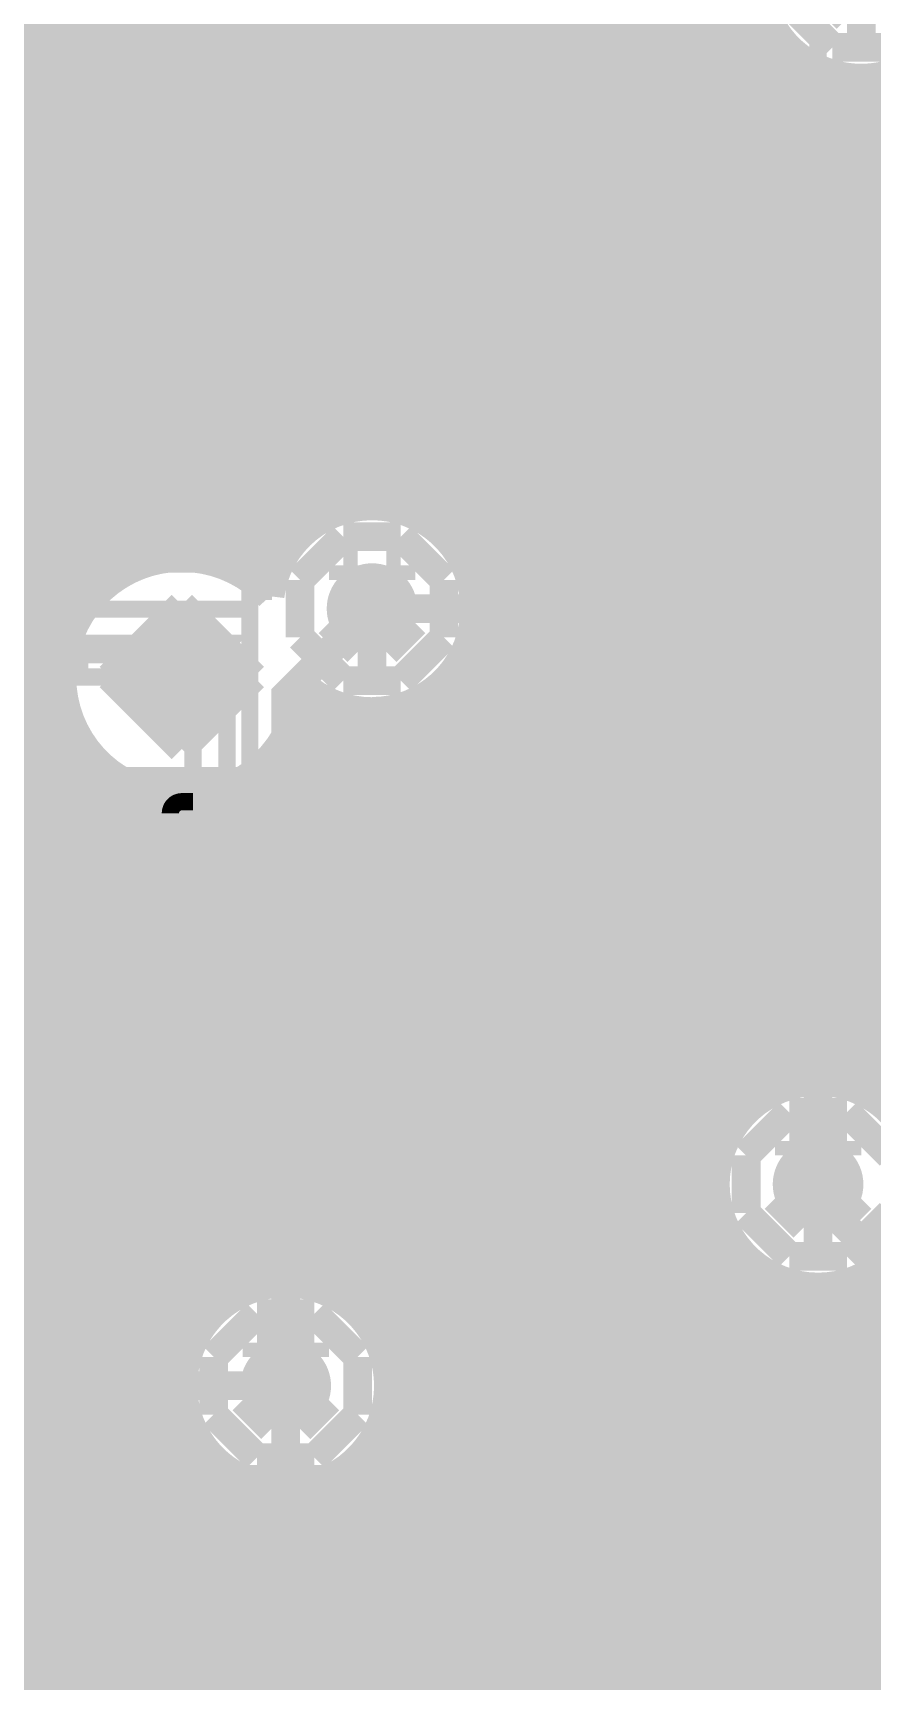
# Model space of a CAD drawing. Extents: x 980 to 1163, y 595 to 881.
# Drawn here: x 1104.97 to 1112.37, y 792.87 to 807.41 of the extents above; entities that cross this region are included whole.
import ezdxf

# ---------------------------------------------------------------- set-up
doc = ezdxf.new("R2010")
doc.units = 0
doc.header["$LTSCALE"] = 10
doc.header["$MEASUREMENT"] = 0
doc.layers.get('0').update_dxf_attribs({"linetype": 'CONTINUOUS'})
for name, color, linetype in [('22-304-2_BOT', 7, 'CONTINUOUS'), ('22-304-2_DRD', 7, 'CONTINUOUS'), ('22-304-2_DRL', 2, 'CONTINUOUS'), ('22-304-2_IN1', 4, 'CONTINUOUS'), ('22-304-2_IN2', 3, 'CONTINUOUS'), ('22-304-2_SMB', 5, 'CONTINUOUS'), ('22-304-2_SMT', 10, 'CONTINUOUS'), ('22-304-2_SPB', 14, 'CONTINUOUS'), ('22-304-2_SPT', 9, 'CONTINUOUS'), ('22-304-2_SSB', 12, 'CONTINUOUS'), ('22-304-2_SST', 11, 'CONTINUOUS'), ('22-304-2_TOP', 13, 'CONTINUOUS'), ('THRUHOLE_NPT', 15, 'CONTINUOUS'), ('THRUHOLE_TAP', 7, 'CONTINUOUS')]:
    doc.layers.add(name, color=color, linetype=linetype)

# ---------------------------------------------------------------- blocks, each defined once
blk = doc.blocks.new('ROUND_16')
at = {"const_width": 0.54991}
blk.add_lwpolyline([(-0.274954, 0, 1), (0.274954, 0, 1)], format="xyb", close=True, dxfattribs=at)
blk = doc.blocks.new('RECTANGLE_31')
blk.add_solid([(0.9017, 0.508), (0.9017, -0.508), (-0.9017, 0.508), (-0.9017, -0.508)])
blk = doc.blocks.new('ROUND_39')
at = {"const_width": 0.40005}
blk.add_lwpolyline([(-0.200024, 0, 1), (0.200024, 0, 1)], format="xyb", close=True, dxfattribs=at)
blk = doc.blocks.new('ROUND_87')
at = {"const_width": 0.10033}
blk.add_lwpolyline([(-0.050164, 0, 1), (0.050164, 0, 1)], format="xyb", close=True, dxfattribs=at)
blk = doc.blocks.new('ROUND_88')
at = {"const_width": 0.10033}
blk.add_lwpolyline([(-0.050164, 0, 1), (0.050164, 0, 1)], format="xyb", close=True, dxfattribs=at)
blk = doc.blocks.new('ROUND_38')
at = {"const_width": 0.40005}
blk.add_lwpolyline([(-0.200024, 0, 1), (0.200024, 0, 1)], format="xyb", close=True, dxfattribs=at)
blk = doc.blocks.new('ROUND_42')
at = {"const_width": 0.40005}
blk.add_lwpolyline([(-0.200024, 0, 1), (0.200024, 0, 1)], format="xyb", close=True, dxfattribs=at)
blk = doc.blocks.new('RECTANGLE_17')
blk.add_solid([(0.59944, 2.74955), (0.59944, -2.74955), (-0.59944, 2.74955), (-0.59944, -2.74955)])
blk = doc.blocks.new('ROUND_80')
at = {"const_width": 0.10033}
blk.add_lwpolyline([(-0.050164, 0, 1), (0.050164, 0, 1)], format="xyb", close=True, dxfattribs=at)

msp = doc.modelspace()

# ---------------------------------------------------------------- linework, layer by layer
at = {"layer": '22-304-2_BOT', "const_width": 0.254}
for points in [[(1125.104, 808.453), (1125.104, 808.3), (1123.707, 806.903), (1063.382, 806.903), (1060.334, 809.951), (1060.334, 811.983)], [(1128.279, 808.453), (1128.279, 808.427), (1126.247, 806.395), (1095.259, 806.395), (1094.878, 806.014)], [(1104.911, 807.818), (1104.911, 807.538)], [(1105.14, 807.818), (1105.14, 807.538)], [(1105.368, 807.818), (1105.368, 807.538)], [(1105.597, 807.818), (1105.597, 807.538)], [(1105.826, 807.818), (1105.826, 807.538)], [(1106.054, 807.818), (1106.054, 807.538)], [(1106.283, 807.818), (1106.283, 807.538)], [(1106.511, 807.818), (1106.511, 807.538)], [(1106.74, 807.818), (1106.74, 807.538)], [(1106.969, 807.818), (1106.969, 807.538)], [(1107.197, 807.818), (1107.197, 807.538)], [(1107.426, 807.818), (1107.426, 807.538)], [(1107.654, 807.818), (1107.654, 807.538)], [(1107.883, 807.818), (1107.883, 807.538)], [(1108.112, 807.818), (1108.112, 807.538)], [(1108.34, 807.818), (1108.34, 807.538)], [(1108.569, 807.818), (1108.569, 807.538)], [(1108.797, 807.818), (1108.797, 807.538)], [(1109.026, 807.818), (1109.026, 807.538)], [(1109.09, 807.818), (1109.09, 807.538)], [(1109.09, 807.538), (1088.831, 807.538)], [(1109.09, 805.76), (1095.749, 805.76)], [(1104.911, 805.76), (1104.911, 801.442)], [(1105.14, 805.76), (1105.14, 801.442)], [(1105.368, 805.76), (1105.368, 802.263)], [(1105.597, 805.76), (1105.597, 802.534)], [(1105.826, 805.76), (1105.826, 802.682)], [(1106.054, 805.76), (1106.054, 802.758)], [(1106.283, 805.76), (1106.283, 802.783)], [(1106.511, 805.76), (1106.511, 802.758)], [(1106.74, 805.76), (1106.74, 802.677)], [(1106.969, 805.76), (1106.969, 802.527)], [(1107.197, 805.76), (1107.197, 802.824)], [(1107.426, 805.76), (1107.426, 803.065)], [(1107.654, 805.76), (1107.654, 803.185)], [(1107.883, 805.76), (1107.883, 803.235)], [(1108.112, 805.76), (1108.112, 803.225)], [(1108.34, 805.76), (1108.34, 803.154)], [(1108.569, 805.76), (1108.569, 803.004)], [(1108.797, 805.76), (1108.797, 802.966)], [(1109.026, 805.76), (1109.026, 802.966)], [(1109.09, 805.76), (1109.09, 804.084)], [(1109.09, 805.735), (1095.742, 805.735)], [(1109.09, 805.506), (1095.63, 805.506)], [(1109.09, 805.278), (1095.409, 805.278)], [(1109.09, 805.049), (1050.596, 805.049)], [(1110.499, 805.1), (1110.728, 804.871), (1110.728, 804.77), (1111.896, 803.601), (1118.627, 803.601)], [(1109.09, 804.82), (1050.825, 804.82)], [(1109.09, 804.592), (1066.491, 804.592)], [(1109.09, 804.363), (1066.776, 804.363)], [(1109.09, 804.135), (1086.44, 804.135)], [(1110.515, 804.084), (1109.09, 804.084)], [(1109.255, 804.084), (1109.255, 802.966)], [(1109.483, 804.084), (1109.483, 802.966)], [(1109.712, 804.084), (1109.712, 802.966)], [(1109.94, 804.084), (1109.94, 802.966)], [(1110.169, 804.084), (1110.169, 802.966)], [(1110.398, 804.084), (1110.398, 802.966)], [(1110.515, 804.084), (1111.447, 803.152)], [(1110.692, 803.906), (1101.531, 803.906)], [(1110.626, 803.972), (1110.626, 802.966)], [(1110.855, 803.743), (1110.855, 802.966)], [(1110.921, 803.677), (1101.795, 803.677)], [(1126.247, 803.601), (1124.977, 802.331), (1107.959, 802.331)], [(1111.15, 803.449), (1102.023, 803.449)], [(1111.083, 803.515), (1111.083, 802.966)], [(1138.82, 796.87), (1138.82, 800.045), (1136.915, 801.95), (1130.819, 801.95), (1129.676, 800.807), (1103.768, 800.807), (1101.228, 803.347), (1085.988, 803.347)], [(1111.312, 803.286), (1111.312, 802.966)], [(1107.776, 803.22), (1102.252, 803.22)], [(1111.378, 803.22), (1108.142, 803.22)], [(1111.541, 803.075), (1111.541, 802.966)], [(1107.337, 802.992), (1102.48, 802.992)], [(1111.718, 802.992), (1108.582, 802.992)], [(1111.896, 802.966), (1108.607, 802.966)], [(1117.98, 802.966), (1111.896, 802.966)], [(1117.98, 802.966), (1111.896, 802.966)], [(1106.072, 802.763), (1102.709, 802.763)], [(1107.162, 802.763), (1106.486, 802.763)], [(1105.597, 802.534), (1102.938, 802.534)], [(1107.075, 802.534), (1106.961, 802.534)], [(1105.394, 802.306), (1103.166, 802.306)], [(1105.282, 802.077), (1103.395, 802.077)], [(1105.229, 801.849), (1103.623, 801.849)], [(1124.977, 801.696), (1108.607, 801.696)], [(1108.797, 801.696), (1108.797, 801.442)], [(1109.026, 801.696), (1109.026, 801.442)], [(1109.255, 801.696), (1109.255, 801.442)], [(1109.483, 801.696), (1109.483, 801.442)], [(1109.712, 801.696), (1109.712, 801.442)], [(1109.94, 801.696), (1109.94, 801.442)], [(1110.169, 801.696), (1110.169, 801.442)], [(1110.398, 801.696), (1110.398, 801.442)], [(1110.626, 801.696), (1110.626, 801.442)], [(1110.855, 801.696), (1110.855, 801.442)], [(1111.083, 801.696), (1111.083, 801.442)], [(1111.312, 801.696), (1111.312, 801.442)], [(1111.541, 801.696), (1111.541, 801.442)], [(1111.769, 801.696), (1111.769, 801.442)], [(1111.998, 801.696), (1111.998, 801.442)], [(1112.226, 801.696), (1112.226, 801.442)], [(1112.455, 801.696), (1112.455, 801.442)], [(1105.226, 801.62), (1103.852, 801.62)], [(1129.59, 801.62), (1108.523, 801.62)], [(1108.569, 801.658), (1108.569, 801.442)], [(1105.259, 801.442), (1104.03, 801.442)], [(1129.412, 801.442), (1108.142, 801.442)], [(1108.34, 801.508), (1108.34, 801.442)], [(1129.676, 800.172), (1103.768, 800.172)], [(1104.911, 800.172), (1104.911, 799.461)], [(1105.14, 800.172), (1105.14, 799.461)], [(1105.368, 800.172), (1105.368, 799.461)], [(1105.597, 800.172), (1105.597, 799.461)], [(1105.826, 800.172), (1105.826, 799.461)], [(1106.054, 800.172), (1106.054, 799.461)], [(1106.283, 800.172), (1106.283, 799.461)], [(1106.511, 800.172), (1106.511, 799.461)], [(1106.74, 800.172), (1106.74, 799.461)], [(1106.969, 800.172), (1106.969, 799.461)], [(1107.197, 800.172), (1107.197, 799.461)], [(1107.426, 800.172), (1107.426, 799.461)], [(1107.654, 800.172), (1107.654, 799.461)], [(1107.883, 800.172), (1107.883, 799.461)], [(1108.112, 800.172), (1108.112, 799.461)], [(1108.34, 800.172), (1108.34, 799.461)], [(1108.569, 800.172), (1108.569, 799.461)], [(1108.797, 800.172), (1108.797, 799.461)], [(1109.026, 800.172), (1109.026, 799.461)], [(1109.255, 800.172), (1109.255, 799.461)], [(1109.483, 800.172), (1109.483, 799.461)], [(1109.712, 800.172), (1109.712, 799.461)], [(1109.94, 800.172), (1109.94, 799.461)], [(1110.169, 800.172), (1110.169, 799.461)], [(1110.398, 800.172), (1110.398, 799.461)], [(1110.626, 800.172), (1110.626, 799.461)], [(1110.855, 800.172), (1110.855, 799.461)], [(1111.083, 800.172), (1111.083, 799.461)], [(1111.312, 800.172), (1111.312, 799.461)], [(1111.541, 800.172), (1111.541, 799.461)], [(1111.769, 800.172), (1111.769, 799.461)], [(1111.998, 800.172), (1111.998, 799.461)], [(1112.226, 800.172), (1112.226, 799.461)], [(1112.455, 800.172), (1112.455, 799.461)], [(1137.947, 800.02), (1093.624, 800.02)], [(1138.175, 799.791), (1093.395, 799.791)], [(1121.983, 799.563), (1097.009, 799.563)], [(1121.866, 799.461), (1097.126, 799.461)], [(1096.478, 798.826), (1122.513, 798.826)], [(1119.006, 798.191), (1097.126, 798.191)], [(1119.006, 798.191), (1097.126, 798.191)], [(1104.911, 798.191), (1104.911, 797.124)], [(1105.14, 798.191), (1105.14, 797.124)], [(1105.368, 798.191), (1105.368, 797.124)], [(1105.597, 798.191), (1105.597, 797.124)], [(1105.826, 798.191), (1105.826, 797.124)], [(1106.054, 798.191), (1106.054, 797.124)], [(1106.283, 798.191), (1106.283, 797.124)], [(1106.511, 798.191), (1106.511, 797.124)], [(1106.74, 798.191), (1106.74, 797.124)], [(1106.969, 798.191), (1106.969, 797.124)], [(1107.197, 798.191), (1107.197, 797.124)], [(1107.426, 798.191), (1107.426, 797.124)], [(1107.654, 798.191), (1107.654, 797.124)], [(1107.883, 798.191), (1107.883, 797.124)], [(1108.112, 798.191), (1108.112, 797.124)], [(1108.34, 798.191), (1108.34, 797.124)], [(1108.569, 798.191), (1108.569, 797.081)], [(1108.797, 798.191), (1108.797, 796.929)], [(1109.026, 798.191), (1109.026, 796.7)], [(1109.255, 798.191), (1109.255, 796.471)], [(1109.483, 798.191), (1109.483, 796.243)], [(1109.712, 798.191), (1109.712, 796.014)], [(1109.94, 798.191), (1109.94, 795.786)], [(1110.169, 798.191), (1110.169, 795.557)], [(1110.398, 798.191), (1110.398, 795.328)], [(1110.626, 798.191), (1110.626, 795.1)], [(1110.855, 798.191), (1110.855, 794.871)], [(1111.083, 798.191), (1111.083, 797.655)], [(1111.312, 798.191), (1111.312, 797.945)], [(1111.541, 798.191), (1111.541, 798.087)], [(1111.769, 798.191), (1111.769, 798.15)], [(1111.998, 798.191), (1111.998, 798.153)], [(1112.226, 798.191), (1112.226, 798.097)], [(1112.455, 798.191), (1112.455, 797.965)], [(1111.332, 797.962), (1096.758, 797.962)], [(1118.99, 797.962), (1112.46, 797.962)], [(1111.127, 797.734), (1093.758, 797.734)], [(1111.025, 797.505), (1093.611, 797.505)], [(1110.989, 797.277), (1093.377, 797.277)], [(1137.169, 794.94), (1132.115, 794.94), (1131.581, 795.473), (1129.676, 795.473), (1128.914, 794.711), (1114.309, 794.711), (1111.896, 797.124), (1111.896, 797.251)], [(1108.34, 797.124), (1093.116, 797.124)], [(1111.012, 797.048), (1108.643, 797.048)], [(1108.792, 796.934), (1111.015, 794.711)], [(1111.099, 796.819), (1108.907, 796.819)], [(1111.083, 796.847), (1111.083, 794.711)], [(1088.909, 795.981), (1089.417, 796.489), (1108.34, 796.489), (1110.753, 794.076), (1129.041, 794.076), (1129.676, 793.441), (1131.708, 793.441), (1132.089, 793.822), (1138.947, 793.822), (1140.065, 794.94), (1140.344, 794.94)], [(1111.274, 796.591), (1109.135, 796.591)], [(1111.312, 796.555), (1111.312, 794.711)], [(1111.713, 796.362), (1109.364, 796.362)], [(1111.541, 796.416), (1111.541, 794.711)], [(1111.769, 796.352), (1111.769, 794.711)], [(1111.769, 796.352), (1113.41, 794.711)], [(1111.988, 796.134), (1109.592, 796.134)], [(1111.998, 796.123), (1111.998, 794.711)], [(1112.216, 795.905), (1109.821, 795.905)], [(1112.226, 795.895), (1112.226, 794.711)], [(1108.076, 795.854), (1108.02, 795.854)], [(1108.076, 795.854), (1109.727, 794.203)], [(1108.112, 795.819), (1108.112, 794.203)], [(1108.254, 795.676), (1108.081, 795.676)], [(1108.34, 795.59), (1108.34, 794.203)], [(1112.445, 795.676), (1110.05, 795.676)], [(1112.455, 795.666), (1112.455, 794.711)], [(1107.197, 795.473), (1095.132, 795.473)], [(1108.483, 795.448), (1108.104, 795.448)], [(1112.674, 795.448), (1110.278, 795.448)], [(1108.569, 795.361), (1108.569, 794.203)], [(1108.711, 795.219), (1108.068, 795.219)], [(1112.902, 795.219), (1110.507, 795.219)], [(1108.797, 795.133), (1108.797, 794.203)], [(1107.883, 794.879), (1107.883, 794.203)], [(1108.94, 794.991), (1107.964, 794.991)], [(1109.026, 794.904), (1109.026, 794.203)], [(1113.131, 794.991), (1110.735, 794.991)], [(1106.633, 794.762), (1095.696, 794.762)], [(1106.55, 794.838), (1095.78, 794.838)], [(1104.911, 794.838), (1104.911, 794.203)], [(1105.14, 794.838), (1105.14, 794.203)], [(1105.368, 794.838), (1105.368, 794.203)], [(1105.597, 794.838), (1105.597, 794.203)], [(1105.826, 794.838), (1105.826, 794.203)], [(1106.054, 794.838), (1106.054, 794.203)], [(1106.283, 794.838), (1106.283, 794.203)], [(1106.511, 794.838), (1106.511, 794.203)], [(1109.168, 794.762), (1107.761, 794.762)], [(1113.359, 794.762), (1110.964, 794.762)], [(1113.41, 794.711), (1111.015, 794.711)], [(1106.74, 794.688), (1106.74, 794.203)], [(1106.969, 794.594), (1106.969, 794.203)], [(1107.197, 794.566), (1107.197, 794.203)], [(1107.426, 794.594), (1107.426, 794.203)], [(1107.654, 794.688), (1107.654, 794.203)], [(1109.255, 794.676), (1109.255, 794.203)], [(1109.397, 794.533), (1093.243, 794.533)], [(1109.483, 794.447), (1109.483, 794.203)], [(1109.626, 794.305), (1097.949, 794.305)], [(1109.727, 794.203), (1098.066, 794.203)], [(1097.418, 793.568), (1123.301, 793.568), (1124.469, 792.4)], [(1142.503, 791.155), (1123.326, 791.155), (1121.421, 793.06), (1099.069, 793.06), (1098.815, 792.806)]]:
    msp.add_lwpolyline(points, dxfattribs=at)
for points in [[(1107.959, 803.238, 0.379333), (1107.058, 802.44)], [(1108.607, 802.966, 0.201487), (1107.959, 803.238)], [(1111.447, 803.152, 0.198912), (1111.896, 802.965)], [(1106.28, 802.783, 0.414214), (1105.224, 801.727)], [(1107.058, 802.44, 0.209998), (1106.28, 802.782)], [(1105.221, 801.727, 0.068034), (1105.26, 801.442)], [(1108.142, 801.442, 0.149196), (1108.607, 801.696)], [(1111.896, 798.158, 0.414214), (1110.989, 797.251)], [(1112.803, 797.251, 0.414214), (1111.896, 798.158)], [(1110.989, 797.251, 0.373689), (1111.769, 796.352)], [(1108.79, 796.939, 0.198912), (1108.34, 797.125)], [(1108.79, 796.939, 0.198912), (1108.34, 797.125)], [(1108.104, 795.473, 0.108822), (1108.02, 795.854)], [(1107.197, 794.566, 0.414214), (1108.104, 795.473)], [(1106.55, 794.838, 0.201487), (1107.197, 794.566)]]:
    msp.add_lwpolyline(points, format="xyb", dxfattribs=at)
at = {"layer": '22-304-2_DRD', "const_width": 0.254}
for points in [[(1111.642, 807.665), (1112.023, 807.284)], [(1112.15, 807.538), (1111.896, 807.792)], [(1112.658, 807.792), (1112.404, 807.538)], [(1112.404, 807.538), (1112.15, 807.538)], [(1112.023, 807.284), (1112.531, 807.284)], [(1107.705, 802.966), (1107.324, 802.585)], [(1108.213, 802.966), (1107.705, 802.966)], [(1108.594, 802.585), (1108.213, 802.966)], [(1107.705, 802.712), (1107.705, 802.585)], [(1107.832, 802.712), (1107.705, 802.712)], [(1107.832, 802.585), (1107.832, 802.712)], [(1108.086, 802.712), (1108.086, 802.585)], [(1108.213, 802.712), (1108.086, 802.712)], [(1108.213, 802.585), (1108.213, 802.712)], [(1107.324, 802.585), (1107.324, 802.077)], [(1107.705, 802.585), (1107.832, 802.585)], [(1108.086, 802.585), (1108.213, 802.585)], [(1108.594, 802.077), (1108.594, 802.585)], [(1106.28, 802.362), (1105.645, 801.727)], [(1106.915, 801.727), (1106.28, 802.362)], [(1107.832, 801.95), (1107.578, 802.204)], [(1108.34, 802.204), (1108.086, 801.95)], [(1107.324, 802.077), (1107.705, 801.696)], [(1108.213, 801.696), (1108.594, 802.077)], [(1108.086, 801.95), (1107.832, 801.95)], [(1105.645, 801.727), (1106.28, 801.092)], [(1106.28, 801.092), (1106.915, 801.727)], [(1107.705, 801.696), (1108.213, 801.696)], [(1111.642, 797.886), (1111.261, 797.505)], [(1112.15, 797.886), (1111.642, 797.886)], [(1112.531, 797.505), (1112.15, 797.886)], [(1111.642, 797.632), (1111.642, 797.505)], [(1111.769, 797.632), (1111.642, 797.632)], [(1111.769, 797.505), (1111.769, 797.632)], [(1112.023, 797.632), (1112.023, 797.505)], [(1112.15, 797.632), (1112.023, 797.632)], [(1112.15, 797.505), (1112.15, 797.632)], [(1111.261, 797.505), (1111.261, 796.997)], [(1111.642, 797.505), (1111.769, 797.505)], [(1112.023, 797.505), (1112.15, 797.505)], [(1111.769, 796.87), (1111.515, 797.124)], [(1112.277, 797.124), (1112.023, 796.87)], [(1111.261, 796.997), (1111.642, 796.616)], [(1112.15, 796.616), (1112.531, 796.997)], [(1112.023, 796.87), (1111.769, 796.87)], [(1111.642, 796.616), (1112.15, 796.616)], [(1106.943, 796.108), (1106.562, 795.727)], [(1107.451, 796.108), (1106.943, 796.108)], [(1107.832, 795.727), (1107.451, 796.108)], [(1106.562, 795.727), (1106.562, 795.219)], [(1106.943, 795.854), (1106.943, 795.727)], [(1107.07, 795.854), (1106.943, 795.854)], [(1106.943, 795.727), (1107.07, 795.727)], [(1107.07, 795.727), (1107.07, 795.854)], [(1107.324, 795.854), (1107.324, 795.727)], [(1107.451, 795.854), (1107.324, 795.854)], [(1107.324, 795.727), (1107.451, 795.727)], [(1107.451, 795.727), (1107.451, 795.854)], [(1107.832, 795.219), (1107.832, 795.727)], [(1107.07, 795.092), (1106.816, 795.346)], [(1107.578, 795.346), (1107.324, 795.092)], [(1106.562, 795.219), (1106.943, 794.838)], [(1107.451, 794.838), (1107.832, 795.219)], [(1107.324, 795.092), (1107.07, 795.092)], [(1106.943, 794.838), (1107.451, 794.838)]]:
    msp.add_lwpolyline(points, dxfattribs=at)
at = {"layer": '22-304-2_IN1'}
for points, const_width in [([(1109.839, 826.334), (1109.839, 795.473)], 0.254), ([(1110.067, 826.334), (1110.067, 795.473)], 0.254), ([(1110.296, 826.334), (1110.296, 795.473)], 0.254), ([(1110.525, 826.334), (1110.525, 795.473)], 0.254), ([(1110.753, 826.334), (1110.753, 795.473)], 0.254), ([(1110.982, 826.334), (1110.982, 795.473)], 0.254), ([(1111.21, 826.334), (1111.21, 797.846)], 0.254), ([(1109.61, 817.061), (1109.61, 795.473)], 0.254), ([(1109.382, 816.304), (1109.382, 795.473)], 0.254), ([(1109.153, 815.862), (1109.153, 795.473)], 0.254), ([(1108.924, 815.532), (1108.924, 795.473)], 0.254), ([(1108.696, 815.267), (1108.696, 802.862)], 0.254), ([(1108.467, 815.049), (1108.467, 803.083)], 0.254), ([(1108.239, 814.866), (1108.239, 803.195)], 0.254), ([(1108.01, 814.711), (1108.01, 803.238)], 0.254), ([(1107.781, 814.579), (1107.781, 803.22)], 0.254), ([(1105.038, 814.366), (1105.038, 795.473)], 0.254), ([(1107.324, 814.381), (1107.324, 802.979)], 0.254), ([(1107.553, 814.472), (1107.553, 803.141)], 0.254), ([(1105.267, 814.297), (1105.267, 802.029)], 0.254), ([(1105.495, 814.246), (1105.495, 802.435)], 0.254), ([(1105.724, 814.211), (1105.724, 802.626)], 0.254), ([(1106.638, 814.216), (1106.638, 802.72)], 0.254), ([(1106.867, 814.254), (1106.867, 802.605)], 0.254), ([(1107.096, 814.31), (1107.096, 802.611)], 0.254), ([(1105.953, 814.188), (1105.953, 802.73)], 0.254), ([(1106.181, 814.183), (1106.181, 802.778)], 0.254), ([(1106.41, 814.19), (1106.41, 802.776)], 0.254), ([(1111.439, 807.571), (1111.439, 798.036)], 0.254), ([(1111.492, 807.462), (1088.719, 807.462)], 0.254), ([(1111.683, 807.233), (1028.775, 807.233)], 0.254), ([(1111.668, 807.246), (1111.668, 798.13)], 0.254), ([(1111.896, 807.096), (1111.896, 798.158)], 0.254), ([(1145.043, 807.005), (1028.887, 807.005)], 0.254), ([(1112.125, 807.025), (1112.125, 798.13)], 0.254), ([(1112.353, 807.015), (1112.353, 798.036)], 0.254), ([(1145.043, 806.776), (1095.371, 806.776)], 0.254), ([(1145.043, 806.548), (1095.612, 806.548)], 0.254), ([(1145.043, 806.319), (1095.732, 806.319)], 0.254), ([(1145.043, 806.09), (1095.783, 806.09)], 0.254), ([(1113.524, 805.862), (1095.772, 805.862)], 0.254), ([(1113.303, 805.633), (1095.701, 805.633)], 0.254), ([(1113.192, 805.405), (1095.551, 805.405)], 0.254), ([(1113.148, 805.176), (1095.226, 805.176)], 0.254), ([(1113.164, 804.947), (1077.736, 804.947)], 0.254), ([(1113.242, 804.719), (1077.657, 804.719)], 0.254), ([(1113.408, 804.49), (1077.495, 804.49)], 0.254), ([(1113.776, 804.262), (1082.841, 804.262)], 0.254), ([(1117.83, 804.033), (1086.583, 804.033)], 0.254), ([(1117.743, 803.804), (1086.773, 803.804)], 0.254), ([(1117.72, 803.576), (1086.867, 803.576)], 0.254), ([(1117.756, 803.347), (1086.895, 803.347)], 0.254), ([(1107.507, 803.119), (1086.867, 803.119)], 0.254), ([(1117.858, 803.119), (1108.411, 803.119)], 0.254), ([(1107.243, 802.89), (1086.773, 802.89)], 0.254), ([(1118.063, 802.89), (1108.673, 802.89)], 0.254), ([(1105.785, 802.661), (1099.971, 802.661)], 0.254), ([(1107.113, 802.661), (1106.773, 802.661)], 0.254), ([(1145.043, 802.661), (1108.805, 802.661)], 0.254), ([(1105.493, 802.433), (1100.266, 802.433)], 0.254), ([(1145.043, 802.433), (1108.861, 802.433)], 0.254), ([(1105.335, 802.204), (1100.421, 802.204)], 0.254), ([(1145.043, 802.204), (1108.858, 802.204)], 0.254), ([(1105.252, 801.976), (1100.507, 801.976)], 0.254), ([(1145.043, 801.976), (1108.795, 801.976)], 0.254), ([(1105.221, 801.747), (1100.535, 801.747)], 0.254), ([(1145.043, 801.747), (1108.653, 801.747)], 0.254), ([(1108.696, 801.8), (1108.696, 795.473)], 0.254), ([(1107.324, 801.562), (1107.324, 796.372)], 0.254), ([(1108.467, 801.579), (1108.467, 795.473)], 0.254), ([(1105.241, 801.518), (1100.515, 801.518)], 0.254), ([(1105.267, 801.422), (1105.267, 795.473)], 0.254), ([(1107.555, 801.518), (1107.317, 801.518)], 0.254), ([(1107.553, 801.518), (1107.553, 796.309)], 0.254), ([(1107.781, 801.44), (1107.781, 796.167)], 0.254), ([(1108.01, 801.424), (1108.01, 795.877)], 0.254), ([(1108.239, 801.468), (1108.239, 795.473)], 0.254), ([(1145.043, 801.518), (1108.363, 801.518)], 0.254), ([(1105.315, 801.29), (1100.441, 801.29)], 0.254), ([(1145.043, 801.29), (1107.243, 801.29)], 0.254), ([(1105.457, 801.061), (1100.301, 801.061)], 0.254), ([(1105.495, 801.015), (1105.495, 795.473)], 0.254), ([(1107.096, 801.054), (1107.096, 796.375)], 0.254), ([(1145.043, 801.061), (1107.101, 801.061)], 0.254), ([(1105.714, 800.833), (1100.045, 800.833)], 0.254), ([(1105.724, 800.825), (1105.724, 795.473)], 0.254), ([(1145.043, 800.833), (1106.844, 800.833)], 0.254), ([(1106.867, 800.845), (1106.867, 796.319)], 0.254), ([(1105.953, 800.721), (1105.953, 795.473)], 0.254), ([(1106.181, 800.673), (1106.181, 795.473)], 0.254), ([(1106.41, 800.675), (1106.41, 795.925)], 0.254), ([(1106.638, 800.731), (1106.638, 796.187)], 0.254), ([(1145.043, 800.604), (1093.878, 800.604)], 0.254), ([(1145.043, 800.375), (1093.819, 800.375)], 0.254), ([(1145.043, 800.147), (1093.71, 800.147)], 0.254), ([(1145.043, 799.918), (1093.537, 799.918)], 0.254), ([(1122.234, 799.69), (1096.758, 799.69)], 0.254), ([(1121.866, 799.461), (1097.126, 799.461)], 0.254), ([(1121.701, 799.232), (1097.289, 799.232)], 0.254), ([(1121.622, 799.004), (1097.367, 799.004)], 0.254), ([(1116.941, 798.775), (1097.385, 798.775)], 0.254), ([(1116.699, 798.547), (1097.342, 798.547)], 0.254), ([(1116.577, 798.318), (1097.23, 798.318)], 0.254), ([(1111.548, 798.089), (1097.009, 798.089)], 0.254), ([(1116.529, 798.089), (1112.244, 798.089)], 0.254), ([(1111.223, 797.861), (1093.814, 797.861)], 0.254), ([(1111.073, 797.632), (1093.702, 797.632)], 0.254), ([(1111.002, 797.404), (1093.522, 797.404)], 0.254), ([(1110.992, 797.175), (1093.22, 797.175)], 0.254), ([(1111.04, 796.946), (1084.977, 796.946)], 0.254), ([(1111.162, 796.718), (1089.44, 796.718)], 0.254), ([(1111.21, 796.657), (1111.21, 795.473)], 0.254), ([(1111.404, 796.489), (1089.661, 796.489)], 0.254), ([(1111.439, 796.466), (1111.439, 795.473)], 0.254), ([(1112.353, 796.466), (1112.353, 795.473)], 0.254), ([(1130.733, 796.489), (1112.389, 796.489)], 0.254), ([(1111.668, 796.372), (1111.668, 795.473)], 0.254), ([(1111.896, 796.344), (1111.896, 795.473)], 0.254), ([(1112.125, 796.372), (1112.125, 795.473)], 0.254), ([(1106.745, 796.261), (1095.584, 796.261)], 0.254), ([(1138.147, 796.261), (1107.649, 796.261)], 0.254), ([(1106.481, 796.032), (1095.846, 796.032)], 0.254), ([(1138.472, 796.032), (1107.911, 796.032)], 0.254), ([(1106.351, 795.803), (1095.978, 795.803)], 0.254), ([(1145.043, 795.803), (1108.043, 795.803)], 0.254), ([(1106.296, 795.575), (1096.034, 795.575)], 0.254), ([(1106.29, 795.473), (1096.039, 795.473)], 0.254), ([(1145.043, 795.575), (1108.099, 795.575)], 0.254), ([(1126.247, 795.473), (1108.104, 795.473)], 0.254), ([(1138.439, 782.773), (1138.439, 786.202), (1137.804, 786.837), (1131.962, 786.837), (1124.342, 794.457), (1101.355, 794.457), (1101.228, 794.584), (1096.148, 794.584), (1095.64, 794.076), (1051.825, 794.076), (1046.11, 788.361), (1046.11, 772.486), (1046.872, 771.724)], 0.635)]:
    msp.add_lwpolyline(points, dxfattribs=dict(at, const_width=const_width))
at = {"layer": '22-304-2_IN1', "const_width": 0.254}
for points in [[(1111.37, 807.919, 0.414214), (1112.277, 807.012)], [(1112.277, 807.012, 0.414214), (1113.184, 807.919)], [(1107.959, 803.238, 0.379333), (1107.058, 802.44)], [(1108.866, 802.331, 0.414214), (1107.959, 803.238)], [(1106.28, 802.783, 0.414214), (1105.224, 801.727)], [(1107.058, 802.44, 0.209998), (1106.28, 802.782)], [(1107.959, 801.424, 0.414214), (1108.866, 802.331)], [(1105.221, 801.727, 0.414214), (1106.28, 800.667)], [(1106.28, 800.667, 0.398786), (1107.334, 801.671)], [(1107.334, 801.671, 0.191733), (1107.959, 801.422)], [(1111.896, 798.158, 0.414214), (1110.989, 797.251)], [(1112.803, 797.251, 0.414214), (1111.896, 798.158)], [(1110.989, 797.251, 0.414214), (1111.896, 796.344)], [(1111.896, 796.344, 0.414214), (1112.803, 797.251)], [(1107.197, 796.38, 0.414214), (1106.29, 795.473)], [(1108.104, 795.473, 0.414214), (1107.197, 796.38)]]:
    msp.add_lwpolyline(points, format="xyb", dxfattribs=at)
at = {"layer": '22-304-2_IN2', "const_width": 0.254}
for points in [[(1109.712, 816.428), (1109.712, 733.952)], [(1109.94, 816.428), (1109.94, 733.952)], [(1110.169, 816.428), (1110.169, 733.952)], [(1110.398, 816.428), (1110.398, 733.952)], [(1110.626, 816.428), (1110.626, 733.952)], [(1110.855, 816.428), (1110.855, 733.952)], [(1111.083, 816.428), (1111.083, 797.876)], [(1109.483, 816.24), (1109.483, 733.952)], [(1109.255, 815.801), (1109.255, 733.952)], [(1109.026, 815.471), (1109.026, 733.952)], [(1108.797, 815.201), (1108.797, 802.923)], [(1108.569, 814.98), (1108.569, 803.157)], [(1108.34, 814.792), (1108.34, 803.284)], [(1108.112, 814.635), (1108.112, 803.345)], [(1107.883, 814.5), (1107.883, 803.355)], [(1107.654, 814.386), (1107.654, 803.312)], [(1104.911, 814.284), (1104.911, 777.442)], [(1105.14, 814.211), (1105.14, 802.016)], [(1107.197, 814.216), (1107.197, 803.017)], [(1107.426, 814.292), (1107.426, 803.207)], [(1105.368, 814.152), (1105.368, 802.468)], [(1105.597, 814.107), (1105.597, 802.684)], [(1105.826, 814.079), (1105.826, 802.811)], [(1106.054, 814.066), (1106.054, 802.88)], [(1106.283, 814.066), (1106.283, 802.9)], [(1106.511, 814.081), (1106.511, 802.877)], [(1106.74, 814.112), (1106.74, 802.809)], [(1106.969, 814.155), (1106.969, 802.679)], [(1111.312, 807.571), (1111.312, 798.094)], [(1111.434, 807.335), (1088.737, 807.335)], [(1111.65, 807.106), (1023.728, 807.106)], [(1111.541, 807.205), (1111.541, 798.214)], [(1111.769, 807.028), (1111.769, 798.27)], [(1111.998, 806.931), (1111.998, 798.272)], [(1143.527, 806.878), (1095.432, 806.878)], [(1112.226, 806.893), (1112.226, 798.221)], [(1112.455, 806.908), (1112.455, 798.112)], [(1143.527, 806.649), (1095.683, 806.649)], [(1143.527, 806.421), (1095.821, 806.421)], [(1143.527, 806.192), (1095.889, 806.192)], [(1113.463, 805.963), (1095.902, 805.963)], [(1113.23, 805.735), (1095.866, 805.735)], [(1113.103, 805.506), (1095.77, 805.506)], [(1113.039, 805.278), (1095.592, 805.278)], [(1113.032, 805.049), (1095.226, 805.049)], [(1113.075, 804.82), (1029.293, 804.82)], [(1113.179, 804.592), (1029.448, 804.592)], [(1113.367, 804.363), (1086.133, 804.363)], [(1113.786, 804.135), (1086.646, 804.135)], [(1117.647, 803.906), (1086.849, 803.906)], [(1117.604, 803.677), (1086.959, 803.677)], [(1117.611, 803.449), (1087.009, 803.449)], [(1107.446, 803.22), (1087.007, 803.22)], [(1117.675, 803.22), (1108.472, 803.22)], [(1107.174, 802.992), (1086.951, 802.992)], [(1117.802, 802.992), (1108.744, 802.992)], [(1105.724, 802.763), (1100.032, 802.763)], [(1107.027, 802.763), (1106.834, 802.763)], [(1118.035, 802.763), (1108.889, 802.763)], [(1105.424, 802.534), (1100.332, 802.534)], [(1143.527, 802.534), (1108.965, 802.534)], [(1105.257, 802.306), (1100.502, 802.306)], [(1143.527, 802.306), (1108.985, 802.306)], [(1105.158, 802.077), (1100.601, 802.077)], [(1143.527, 802.077), (1108.952, 802.077)], [(1105.109, 801.849), (1100.649, 801.849)], [(1143.527, 801.849), (1108.864, 801.849)], [(1108.797, 801.739), (1108.797, 733.952)], [(1105.107, 801.62), (1100.649, 801.62)], [(1143.527, 801.62), (1108.698, 801.62)], [(1105.14, 801.435), (1105.14, 777.538)], [(1107.426, 801.455), (1107.426, 796.474)], [(1108.569, 801.506), (1108.569, 733.952)], [(1105.153, 801.391), (1100.606, 801.391)], [(1107.548, 801.391), (1107.406, 801.391)], [(1107.654, 801.351), (1107.654, 796.393)], [(1107.883, 801.308), (1107.883, 796.235)], [(1108.112, 801.315), (1108.112, 795.938)], [(1108.34, 801.379), (1108.34, 733.952)], [(1143.527, 801.391), (1108.371, 801.391)], [(1105.247, 801.163), (1100.512, 801.163)], [(1143.527, 801.163), (1107.312, 801.163)], [(1105.368, 800.982), (1105.368, 777.574)], [(1107.197, 800.99), (1107.197, 796.499)], [(1105.409, 800.934), (1100.349, 800.934)], [(1143.527, 800.934), (1107.149, 800.934)], [(1105.694, 800.706), (1100.062, 800.706)], [(1105.597, 800.767), (1105.597, 777.561)], [(1143.527, 800.706), (1106.865, 800.706)], [(1106.969, 800.772), (1106.969, 796.474)], [(1105.826, 800.64), (1105.826, 777.493)], [(1106.054, 800.571), (1106.054, 777.355)], [(1106.283, 800.551), (1106.283, 795.938)], [(1106.511, 800.573), (1106.511, 796.235)], [(1106.74, 800.642), (1106.74, 796.393)], [(1143.527, 800.477), (1093.971, 800.477)], [(1143.527, 800.248), (1093.895, 800.248)], [(1143.527, 800.02), (1093.771, 800.02)], [(1122.165, 799.791), (1096.826, 799.791)], [(1121.8, 799.563), (1097.192, 799.563)], [(1121.622, 799.334), (1097.37, 799.334)], [(1121.525, 799.105), (1097.467, 799.105)], [(1119.344, 798.877), (1097.502, 798.877)], [(1119.09, 798.648), (1097.489, 798.648)], [(1118.955, 798.42), (1097.421, 798.42)], [(1111.485, 798.191), (1097.284, 798.191)], [(1118.886, 798.191), (1112.308, 798.191)], [(1111.157, 797.962), (1097.032, 797.962)], [(1110.989, 797.734), (1093.888, 797.734)], [(1110.901, 797.505), (1093.86, 797.505)], [(1110.87, 797.277), (1093.86, 797.277)], [(1110.89, 797.048), (1093.86, 797.048)], [(1110.964, 796.819), (1093.86, 796.819)], [(1111.083, 796.624), (1111.083, 733.952)], [(1111.111, 796.591), (1093.86, 796.591)], [(1106.684, 796.362), (1095.645, 796.362)], [(1111.383, 796.362), (1107.71, 796.362)], [(1111.312, 796.408), (1111.312, 733.952)], [(1133.187, 796.362), (1112.409, 796.362)], [(1112.455, 796.39), (1112.455, 763.967)], [(1111.541, 796.289), (1111.541, 733.952)], [(1111.769, 796.233), (1111.769, 733.952)], [(1111.998, 796.23), (1111.998, 733.952)], [(1112.226, 796.278), (1112.226, 763.967)], [(1106.412, 796.134), (1095.917, 796.134)], [(1133.441, 796.134), (1107.982, 796.134)], [(1106.265, 795.905), (1096.062, 795.905)], [(1138.472, 795.905), (1108.127, 795.905)], [(1106.191, 795.676), (1096.138, 795.676)], [(1143.527, 795.676), (1108.203, 795.676)], [(1106.171, 795.448), (1096.158, 795.448)], [(1129.732, 795.448), (1108.223, 795.448)], [(1106.202, 795.219), (1096.125, 795.219)], [(1129.26, 795.219), (1108.19, 795.219)], [(1106.283, 795.006), (1106.283, 777.104)], [(1108.112, 795.006), (1108.112, 733.952)], [(1106.29, 794.991), (1096.037, 794.991)], [(1129.064, 794.991), (1108.102, 794.991)], [(1106.458, 794.762), (1095.871, 794.762)], [(1106.511, 794.709), (1106.511, 733.952)], [(1107.883, 794.709), (1107.883, 733.952)], [(1128.955, 794.762), (1107.936, 794.762)], [(1106.786, 794.533), (1097.766, 794.533)], [(1106.74, 794.554), (1106.74, 733.952)], [(1106.969, 794.472), (1106.969, 733.952)], [(1107.197, 794.447), (1107.197, 733.952)], [(1107.426, 794.472), (1107.426, 733.952)], [(1128.907, 794.533), (1107.609, 794.533)], [(1107.654, 794.554), (1107.654, 733.952)], [(1128.912, 794.305), (1098.132, 794.305)], [(1128.97, 794.076), (1098.31, 794.076)], [(1129.092, 793.848), (1098.406, 793.848)], [(1129.316, 793.619), (1099.44, 793.619)], [(1135.056, 793.39), (1099.659, 793.39)], [(1134.937, 793.162), (1099.778, 793.162)], [(1134.584, 792.933), (1099.834, 792.933)]]:
    msp.add_lwpolyline(points, dxfattribs=at)
for points in [[(1111.251, 807.919, 0.414214), (1112.277, 806.893)], [(1112.277, 806.893, 0.414214), (1113.303, 807.919)], [(1107.959, 803.357, 0.320447), (1106.989, 802.664)], [(1108.985, 802.331, 0.414214), (1107.959, 803.357)], [(1106.28, 802.903, 0.414214), (1105.104, 801.727)], [(1106.989, 802.664, 0.163276), (1106.28, 802.902)], [(1107.959, 801.305, 0.414214), (1108.985, 802.331)], [(1105.104, 801.727, 0.414214), (1106.28, 800.551)], [(1106.28, 800.551, 0.34738), (1107.423, 801.455)], [(1107.423, 801.455, 0.138093), (1107.959, 801.304)], [(1111.896, 798.277, 0.414214), (1110.87, 797.251)], [(1112.922, 797.251, 0.414214), (1111.896, 798.277)], [(1110.87, 797.251, 0.414214), (1111.896, 796.225)], [(1111.896, 796.225, 0.414214), (1112.922, 797.251)], [(1107.197, 796.499, 0.414214), (1106.171, 795.473)], [(1108.223, 795.473, 0.414214), (1107.197, 796.499)], [(1106.171, 795.473, 0.414214), (1107.197, 794.447)], [(1107.197, 794.447, 0.414214), (1108.223, 795.473)]]:
    msp.add_lwpolyline(points, format="xyb", dxfattribs=at)
at = {"layer": '22-304-2_SSB', "const_width": 0.152}
for points in [[(1109.102, 804.109), (1111.896, 804.109), (1111.896, 809.443), (1109.102, 809.443), (1109.102, 804.109)], [(1109.963, 803.362), (1110.131, 803.246), (1110.301, 803.185), (1110.639, 803.185), (1110.809, 803.246), (1110.979, 803.362), (1110.979, 803.482), (1110.809, 803.601), (1110.639, 803.66), (1110.301, 803.66), (1110.131, 803.601), (1109.963, 803.482), (1109.963, 803.362)], [(1110.471, 802.763), (1110.639, 802.821), (1110.809, 802.821), (1110.979, 802.763), (1110.979, 802.407), (1110.809, 802.346), (1110.639, 802.346), (1110.471, 802.407), (1110.471, 802.763), (1110.301, 802.821), (1110.131, 802.821), (1109.963, 802.763), (1109.963, 802.407), (1110.131, 802.346), (1110.301, 802.346), (1110.471, 802.407)], [(1110.471, 801.805), (1109.963, 801.983)], [(1110.471, 801.508), (1110.471, 801.864), (1110.639, 801.983), (1110.809, 801.983), (1110.979, 801.864), (1110.979, 801.508), (1109.963, 801.508)]]:
    msp.add_lwpolyline(points, dxfattribs=at)
at = {"layer": '22-304-2_SST'}
for points, const_width in [([(1106.029, 803.413), (1106.029, 804.683), (1105.818, 804.472)], 0.254), ([(1106.242, 803.413), (1105.818, 803.413)], 0.254), ([(1105.379, 802.725), (1100.38, 802.725)], 0.152), ([(1106.88, 802.725), (1106.88, 802.326), (1105.379, 802.326), (1105.379, 802.725), (1106.88, 802.725)], 0.152), ([(1106.88, 802.326), (1106.88, 800.025)], 0.152), ([(1106.379, 800.025), (1106.379, 801.727), (1106.379, 801.925), (1105.379, 801.925), (1105.379, 801.727), (1106.379, 801.727), (1106.679, 802.026), (1103.53, 802.026), (1103.23, 801.727), (1105.379, 801.727)], 0.152), ([(1106.88, 799.725), (1106.88, 800.025), (1106.679, 800.025), (1106.679, 802.026)], 0.152), ([(1106.379, 800.627), (1106.28, 800.627)], 0.152), ([(1106.179, 800.525), (1106.179, 800.025)], 0.152), ([(1106.679, 799.725), (1106.88, 799.725), (1106.88, 798.727), (1098.879, 798.727), (1098.879, 799.725), (1098.879, 800.025)], 0.152), ([(1106.478, 799.725), (1106.679, 799.725)], 0.152), ([(1112.077, 793.309), (1112.077, 793.139), (1112.138, 792.971), (1112.374, 792.971), (1112.432, 793.139), (1112.432, 793.987)], 0.152), ([(1112.493, 793.987), (1112.254, 793.987)], 0.152)]:
    msp.add_lwpolyline(points, dxfattribs=dict(at, const_width=const_width))
at = {"layer": '22-304-2_SST', "const_width": 0.152}
for points in [[(1106.28, 800.627, 0.414214), (1106.179, 800.525)], [(1106.179, 800.025, 0.414214), (1106.478, 799.725)], [(1106.379, 800.025, 0.414214), (1106.679, 799.725)]]:
    msp.add_lwpolyline(points, format="xyb", dxfattribs=at)
at = {"layer": '22-304-2_TOP'}
for points, const_width in [([(1111.896, 797.251), (1111.896, 805.887), (1117.484, 811.475), (1117.484, 821.762)], 0.254), ([(1111.312, 819.669), (1111.312, 806.136)], 0.254), ([(1111.083, 816.814), (1111.083, 797.655)], 0.254), ([(1110.855, 815.968), (1110.855, 792.997)], 0.254), ([(1110.626, 815.44), (1110.626, 792.997)], 0.254), ([(1110.398, 815.036), (1110.398, 792.997)], 0.254), ([(1110.169, 814.701), (1110.169, 792.997)], 0.254), ([(1109.94, 814.416), (1109.94, 792.997)], 0.254), ([(1109.712, 814.17), (1109.712, 792.997)], 0.254), ([(1109.483, 813.954), (1109.483, 792.997)], 0.254), ([(1109.255, 813.761), (1109.255, 792.997)], 0.254), ([(1109.026, 813.591), (1109.026, 792.997)], 0.254), ([(1108.797, 813.441), (1108.797, 802.679)], 0.254), ([(1108.34, 813.19), (1108.34, 803.154)], 0.254), ([(1108.569, 813.307), (1108.569, 803.004)], 0.254), ([(1108.112, 813.086), (1108.112, 803.225)], 0.254), ([(1107.654, 812.918), (1107.654, 803.185)], 0.254), ([(1107.883, 812.994), (1107.883, 803.235)], 0.254), ([(1104.911, 812.847), (1104.911, 805.735)], 0.254), ([(1105.14, 812.793), (1105.14, 805.735)], 0.254), ([(1105.368, 812.753), (1105.368, 805.735)], 0.254), ([(1106.969, 812.755), (1106.969, 802.527)], 0.254), ([(1107.197, 812.799), (1107.197, 802.824)], 0.254), ([(1107.426, 812.852), (1107.426, 803.065)], 0.254), ([(1105.597, 812.72), (1105.597, 805.735)], 0.254), ([(1105.826, 812.699), (1105.826, 802.682)], 0.254), ([(1106.054, 812.689), (1106.054, 802.758)], 0.254), ([(1106.283, 812.689), (1106.283, 802.783)], 0.254), ([(1106.511, 812.702), (1106.511, 802.758)], 0.254), ([(1106.74, 812.722), (1106.74, 802.677)], 0.254), ([(1111.541, 807.388), (1111.541, 806.428)], 0.254), ([(1111.581, 807.335), (1098.053, 807.335)], 0.254), ([(1111.873, 807.106), (1098.053, 807.106)], 0.254), ([(1111.769, 807.167), (1111.769, 806.657)], 0.254), ([(1112.132, 807.023), (1111.452, 806.339)], 0.254), ([(1111.998, 807.056), (1111.998, 806.885)], 0.254), ([(1111.988, 806.878), (1098.053, 806.878)], 0.254), ([(1111.759, 806.649), (1098.053, 806.649)], 0.254), ([(1111.531, 806.421), (1098.053, 806.421)], 0.254), ([(1111.34, 806.192), (1098.053, 806.192)], 0.254), ([(1111.266, 805.963), (1098.053, 805.963)], 0.254), ([(1111.261, 805.887), (1111.261, 797.899)], 0.254), ([(1111.261, 805.735), (1098.053, 805.735)], 0.254), ([(1105.686, 805.735), (1103.471, 805.735)], 0.254), ([(1105.686, 805.735), (1105.686, 802.6)], 0.254), ([(1111.261, 805.506), (1105.686, 805.506)], 0.254), ([(1111.261, 805.278), (1105.686, 805.278)], 0.254), ([(1111.261, 805.049), (1105.686, 805.049)], 0.254), ([(1111.261, 804.82), (1105.686, 804.82)], 0.254), ([(1111.261, 804.592), (1105.686, 804.592)], 0.254), ([(1111.261, 804.363), (1105.686, 804.363)], 0.254), ([(1111.261, 804.135), (1105.686, 804.135)], 0.254), ([(1111.261, 803.906), (1105.686, 803.906)], 0.254), ([(1111.261, 803.677), (1105.686, 803.677)], 0.254), ([(1111.261, 803.449), (1105.686, 803.449)], 0.254), ([(1107.776, 803.22), (1105.686, 803.22)], 0.254), ([(1111.261, 803.22), (1108.142, 803.22)], 0.254), ([(1107.337, 802.992), (1105.686, 802.992)], 0.254), ([(1111.261, 802.992), (1108.582, 802.992)], 0.254), ([(1106.072, 802.763), (1105.686, 802.763)], 0.254), ([(1107.162, 802.763), (1106.486, 802.763)], 0.254), ([(1111.261, 802.763), (1108.757, 802.763)], 0.254), ([(1104.579, 802.476), (1104.579, 793.647), (1106.054, 792.171), (1125.104, 792.171), (1126.489, 790.787), (1126.489, 782.641)], 0.635), ([(1107.075, 802.534), (1106.961, 802.534)], 0.254), ([(1111.261, 802.534), (1108.843, 802.534)], 0.254), ([(1107.959, 802.331), (1107.197, 801.569), (1107.197, 795.473)], 0.254), ([(1111.261, 802.306), (1108.866, 802.306)], 0.254), ([(1108.797, 801.983), (1108.797, 792.997)], 0.254), ([(1111.261, 802.077), (1108.83, 802.077)], 0.254), ([(1111.261, 801.849), (1108.726, 801.849)], 0.254), ([(1111.261, 801.62), (1108.523, 801.62)], 0.254), ([(1108.569, 801.658), (1108.569, 792.997)], 0.254), ([(1107.949, 801.424), (1107.832, 801.305)], 0.254), ([(1108.112, 801.437), (1108.112, 792.997)], 0.254), ([(1108.34, 801.508), (1108.34, 792.997)], 0.254), ([(1107.832, 801.305), (1107.832, 796.121)], 0.254), ([(1107.883, 801.356), (1107.883, 796.068)], 0.254), ([(1111.261, 801.391), (1107.916, 801.391)], 0.254), ([(1111.261, 801.163), (1107.832, 801.163)], 0.254), ([(1105.686, 800.85), (1105.686, 799.217)], 0.254), ([(1111.261, 800.934), (1107.832, 800.934)], 0.254), ([(1106.001, 800.706), (1105.686, 800.706)], 0.254), ([(1105.826, 800.769), (1105.826, 793.566)], 0.254), ([(1106.054, 800.693), (1106.054, 793.337)], 0.254), ([(1106.511, 800.693), (1106.511, 796.068)], 0.254), ([(1106.562, 800.706), (1106.562, 796.121)], 0.254), ([(1111.261, 800.706), (1107.832, 800.706)], 0.254), ([(1106.283, 800.667), (1106.283, 793.108)], 0.254), ([(1106.562, 800.477), (1105.686, 800.477)], 0.254), ([(1111.261, 800.477), (1107.832, 800.477)], 0.254), ([(1106.562, 800.248), (1105.686, 800.248)], 0.254), ([(1111.261, 800.248), (1107.832, 800.248)], 0.254), ([(1106.562, 800.02), (1105.686, 800.02)], 0.254), ([(1111.261, 800.02), (1107.832, 800.02)], 0.254), ([(1106.562, 799.791), (1105.686, 799.791)], 0.254), ([(1111.261, 799.791), (1107.832, 799.791)], 0.254), ([(1106.562, 799.563), (1105.686, 799.563)], 0.254), ([(1111.261, 799.563), (1107.832, 799.563)], 0.254), ([(1105.686, 799.217), (1105.404, 799.217)], 0.254), ([(1105.404, 799.217), (1105.404, 793.987)], 0.254), ([(1105.597, 799.217), (1105.597, 793.794)], 0.254), ([(1106.562, 799.334), (1105.686, 799.334)], 0.254), ([(1111.261, 799.334), (1107.832, 799.334)], 0.254), ([(1106.562, 799.105), (1105.404, 799.105)], 0.254), ([(1111.261, 799.105), (1107.832, 799.105)], 0.254), ([(1106.562, 798.877), (1105.404, 798.877)], 0.254), ([(1111.261, 798.877), (1107.832, 798.877)], 0.254), ([(1106.562, 798.648), (1105.404, 798.648)], 0.254), ([(1111.261, 798.648), (1107.832, 798.648)], 0.254), ([(1106.562, 798.42), (1105.404, 798.42)], 0.254), ([(1111.261, 798.42), (1107.832, 798.42)], 0.254), ([(1106.562, 798.191), (1105.404, 798.191)], 0.254), ([(1111.261, 798.191), (1107.832, 798.191)], 0.254), ([(1106.562, 797.962), (1105.404, 797.962)], 0.254), ([(1111.261, 797.962), (1107.832, 797.962)], 0.254), ([(1106.562, 797.734), (1105.404, 797.734)], 0.254), ([(1111.127, 797.734), (1107.832, 797.734)], 0.254), ([(1106.562, 797.505), (1105.404, 797.505)], 0.254), ([(1111.025, 797.505), (1107.832, 797.505)], 0.254), ([(1106.562, 797.277), (1105.404, 797.277)], 0.254), ([(1110.989, 797.277), (1107.832, 797.277)], 0.254), ([(1106.562, 797.048), (1105.404, 797.048)], 0.254), ([(1111.012, 797.048), (1107.832, 797.048)], 0.254), ([(1106.562, 796.819), (1105.404, 796.819)], 0.254), ([(1111.099, 796.819), (1107.832, 796.819)], 0.254), ([(1111.083, 796.847), (1111.083, 792.997)], 0.254), ([(1106.562, 796.591), (1105.404, 796.591)], 0.254), ([(1111.274, 796.591), (1107.832, 796.591)], 0.254), ([(1111.312, 796.555), (1111.312, 792.997)], 0.254), ([(1112.455, 796.535), (1112.455, 792.997)], 0.254), ([(1106.562, 796.362), (1105.404, 796.362)], 0.254), ([(1111.713, 796.362), (1107.832, 796.362)], 0.254), ([(1111.541, 796.416), (1111.541, 792.997)], 0.254), ([(1111.769, 796.352), (1111.769, 792.997)], 0.254), ([(1111.998, 796.349), (1111.998, 792.997)], 0.254), ([(1132.038, 796.362), (1112.079, 796.362)], 0.254), ([(1112.226, 796.405), (1112.226, 792.997)], 0.254), ([(1106.562, 796.134), (1105.404, 796.134)], 0.254), ([(1132.038, 796.134), (1107.832, 796.134)], 0.254), ([(1106.4, 795.905), (1105.404, 795.905)], 0.254), ([(1132.051, 795.905), (1107.995, 795.905)], 0.254), ([(1106.313, 795.676), (1105.404, 795.676)], 0.254), ([(1132.148, 795.676), (1108.081, 795.676)], 0.254), ([(1106.29, 795.448), (1105.404, 795.448)], 0.254), ([(1132.359, 795.448), (1108.104, 795.448)], 0.254), ([(1106.326, 795.219), (1105.404, 795.219)], 0.254), ([(1129.463, 795.219), (1108.068, 795.219)], 0.254), ([(1106.428, 794.991), (1105.404, 794.991)], 0.254), ([(1106.511, 794.879), (1106.511, 792.997)], 0.254), ([(1107.883, 794.879), (1107.883, 792.997)], 0.254), ([(1129.206, 794.991), (1107.964, 794.991)], 0.254), ([(1106.633, 794.762), (1105.404, 794.762)], 0.254), ([(1129.082, 794.762), (1107.761, 794.762)], 0.254), ([(1106.74, 794.688), (1106.74, 792.997)], 0.254), ([(1106.969, 794.594), (1106.969, 792.997)], 0.254), ([(1107.197, 794.566), (1107.197, 792.997)], 0.254), ([(1107.426, 794.594), (1107.426, 792.997)], 0.254), ([(1107.654, 794.688), (1107.654, 792.997)], 0.254), ([(1129.026, 794.533), (1105.404, 794.533)], 0.254), ([(1129.034, 794.305), (1105.404, 794.305)], 0.254), ([(1129.1, 794.076), (1105.404, 794.076)], 0.254), ([(1105.404, 793.987), (1106.395, 792.997)], 0.254), ([(1129.242, 793.848), (1105.544, 793.848)], 0.254), ([(1129.544, 793.619), (1105.772, 793.619)], 0.254), ([(1134.416, 793.39), (1106.001, 793.39)], 0.254), ([(1134.645, 793.162), (1106.23, 793.162)], 0.254), ([(1125.104, 792.997), (1106.395, 792.997)], 0.254)]:
    msp.add_lwpolyline(points, dxfattribs=dict(at, const_width=const_width))
at = {"layer": '22-304-2_TOP', "const_width": 0.254}
for points in [[(1111.37, 807.919, 0.368065), (1112.132, 807.023)], [(1111.447, 806.337, 0.198912), (1111.26, 805.887)], [(1107.959, 803.238, 0.379333), (1107.058, 802.44)], [(1108.866, 802.331, 0.414214), (1107.959, 803.238)], [(1106.28, 802.783, 0.150454), (1105.686, 802.6)], [(1107.058, 802.44, 0.209998), (1106.28, 802.782)], [(1107.959, 801.424, 0.414214), (1108.866, 802.331)], [(1105.686, 800.85, 0.150109), (1106.28, 800.668)], [(1106.28, 800.667, 0.067453), (1106.562, 800.706)], [(1111.261, 797.899, 0.201487), (1110.989, 797.251)], [(1110.989, 797.251, 0.414214), (1111.896, 796.344)], [(1111.896, 796.344, 0.414214), (1112.803, 797.251)], [(1106.562, 796.121, 0.201487), (1106.29, 795.473)], [(1108.104, 795.473, 0.201487), (1107.832, 796.121)], [(1106.29, 795.473, 0.414214), (1107.197, 794.566)], [(1107.197, 794.566, 0.414214), (1108.104, 795.473)]]:
    msp.add_lwpolyline(points, format="xyb", dxfattribs=at)

# ---------------------------------------------------------------- block references
at = {"layer": '22-304-2_BOT'}
for name, p in [('RECTANGLE_31', (1110.499, 805.1)), ('ROUND_39', (1107.959, 802.331)), ('ROUND_16', (1106.28, 801.727)), ('ROUND_39', (1111.896, 797.251)), ('ROUND_39', (1107.197, 795.473))]:
    msp.add_blockref(name, p, dxfattribs=at)
at = {"layer": '22-304-2_DRL'}
for name, p in [('ROUND_87', (1107.959, 802.331)), ('ROUND_16', (1106.28, 801.727)), ('ROUND_88', (1111.896, 797.251)), ('ROUND_87', (1107.197, 795.473))]:
    msp.add_blockref(name, p, dxfattribs=at)
at = {"layer": '22-304-2_IN1'}
for name, p in [('ROUND_38', (1107.959, 802.331)), ('ROUND_16', (1106.28, 801.727)), ('ROUND_42', (1111.896, 797.251)), ('ROUND_38', (1107.197, 795.473))]:
    msp.add_blockref(name, p, dxfattribs=at)
at = {"layer": '22-304-2_IN2'}
for name, p in [('ROUND_38', (1107.959, 802.331)), ('ROUND_16', (1106.28, 801.727)), ('ROUND_42', (1111.896, 797.251)), ('ROUND_38', (1107.197, 795.473))]:
    msp.add_blockref(name, p, dxfattribs=at)
at = {"layer": '22-304-2_SMB'}
msp.add_blockref('RECTANGLE_31', (1110.499, 805.1), dxfattribs=at)
at = {"layer": '22-304-2_SMT'}
msp.add_blockref('RECTANGLE_17', (1104.579, 802.476), dxfattribs=at)
at = {"layer": '22-304-2_SPB'}
msp.add_blockref('RECTANGLE_31', (1110.499, 805.1), dxfattribs=at)
at = {"layer": '22-304-2_SPT'}
msp.add_blockref('RECTANGLE_17', (1104.579, 802.476), dxfattribs=at)
at = {"layer": '22-304-2_TOP'}
for name, p in [('RECTANGLE_17', (1104.579, 802.476)), ('ROUND_39', (1107.959, 802.331)), ('ROUND_16', (1106.28, 801.727)), ('ROUND_39', (1111.896, 797.251)), ('ROUND_39', (1107.197, 795.473))]:
    msp.add_blockref(name, p, dxfattribs=at)
at = {"layer": 'THRUHOLE_NPT'}
msp.add_blockref('ROUND_16', (1106.28, 801.727), dxfattribs=at)
at = {"layer": 'THRUHOLE_TAP'}
for p in [(1107.959, 802.331), (1111.896, 797.251), (1107.197, 795.473)]:
    msp.add_blockref('ROUND_80', p, dxfattribs=at)

doc.saveas('drawing.dxf')
